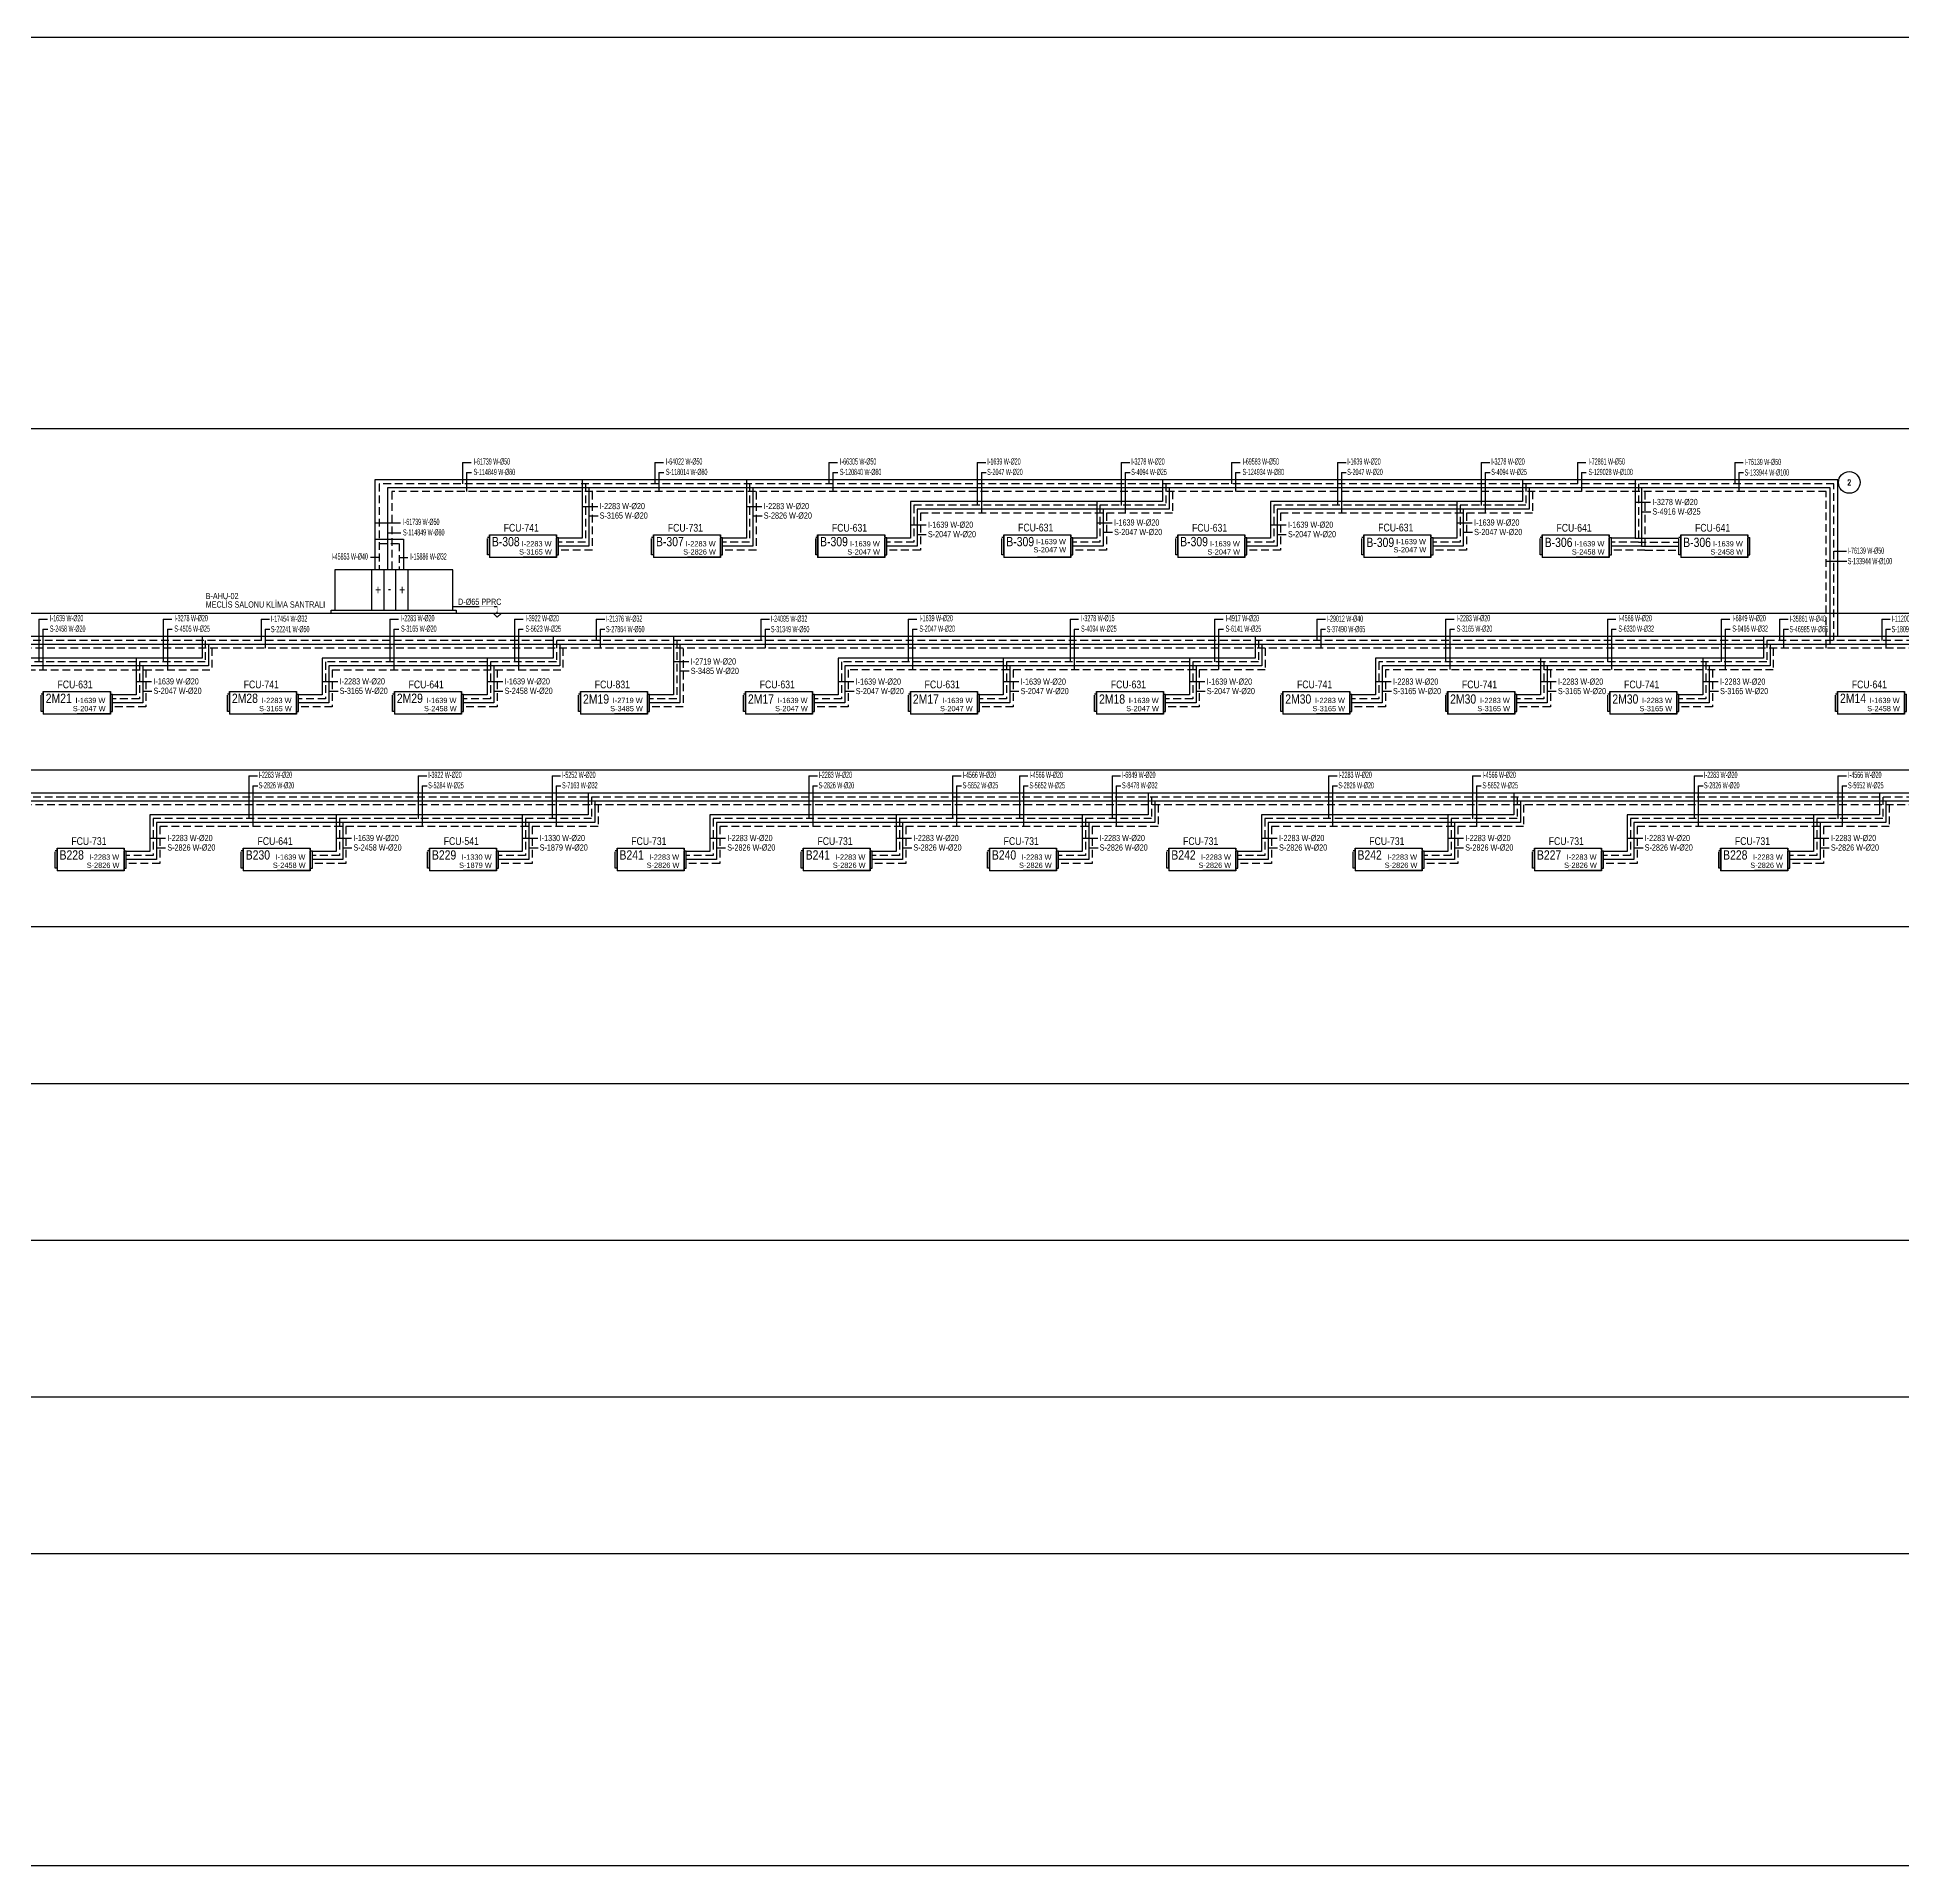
# Model space of a CAD drawing. Header units: centimetres. Extents: x -8730 to 48594, y -13 to 19987.
# Drawn here: x 5875 to 11886, y 10112 to 16006 of the extents above; entities that cross this region are included whole.
import ezdxf
from ezdxf.enums import TextEntityAlignment as Align

# ---------------------------------------------------------------- set-up
doc = ezdxf.new("R2010")
doc.units = ezdxf.units.CM
doc.header["$MEASUREMENT"] = 0
doc.linetypes.add('DASHED', pattern=[75, 50, -25])
doc.linetypes.add('Hidden', pattern=[0.714375, 0.47625, -0.238125])
for name, color, linetype, lineweight in [('1-BASLIK', 53, 'Continuous', 25), ('T-CIHAZ', 101, 'Continuous', 30), ('T-DRENAJ', 40, 'Hidden', 30), ('T-ISITMA', 1, 'Continuous', 30), ('T-MAHAL', 120, 'Continuous', 15), ('T-SOGUTMA', 4, 'Continuous', 30), ('T-STEXT', 181, 'Continuous', 15), ('T-SUZGEC', 23, 'Continuous', 15)]:
    doc.layers.add(name, color=color, linetype=linetype, lineweight=lineweight)
for name, color, linetype in [('T-CIHAZ-NO', 62, 'Continuous'), ('T-DTEXT', 9, 'Continuous'), ('T-FC', 150, 'Continuous'), ('T-FC-NUMARA', 62, 'Continuous'), ('T-ISITMA-TOPLAMA', 61, 'Continuous'), ('T-ITEXT', 32, 'Continuous'), ('T-SOGUTMA-TOPLAMA', 120, 'Continuous'), ('T-TEXT', 85, 'Continuous')]:
    doc.layers.add(name, color=color, linetype=linetype)
doc.styles.add('ARIAL', font='arial.ttf')
doc.styles.add('ARIAL1', font='romans.shx', dxfattribs={"width": 0.7})
doc.styles.add('GKM', font='ARIALN.TTF', dxfattribs={"width": 0.6, "height": 20})
doc.styles.add('LUCIDASANS', font='arial.ttf', dxfattribs={"width": 0.8})

# ---------------------------------------------------------------- blocks, each defined once
blk = doc.blocks.new('KN')
blk.add_circle((0, 0), 30)
at = {"ltscale": 50, "style": 'ARIAL1', "width": 0.7}
blk.add_attdef('NO', text='', height=30, dxfattribs=at).set_placement((0, 0), align=Align.MIDDLE_CENTER)
blk = doc.blocks.new('FANCOIL-DWD')
at = {"linetype": 'DASHED'}
blk.add_line((-114.3, -71.5), (-114.3, -16.4), dxfattribs=at)
for p, q in [((-108.1, -16.4), (-114.3, -16.4)), ((-114.3, -69.1), (-114.3, -18.8)), ((-108.1, -71.5), (-108.1, -7)), ((-108.1, -7), (108.1, -7)), ((-106.8, -80.9), (-106.8, -7)), ((108.1, -7), (108.1, -80.9)), ((108.1, -14.1), (108.1, -7.7)), ((108.1, -16.4), (114.6, -16.4)), ((108.1, -71), (108.1, -16.9)), ((114.6, -71.5), (114.6, -16.4)), ((-108.1, -71.5), (-114.3, -71.5)), ((-108.1, -71.5), (-108.1, -80.9)), ((108.1, -80.9), (-108.1, -80.9)), ((0.9, -80.9), (0.9, -78.2)), ((0.9, -78.2), (108.1, -78.2)), ((108.1, -78), (108.1, -71.5)), ((108.1, -71.5), (114.6, -71.5))]:
    blk.add_line(p, q)
blk = doc.blocks.new('SUZ')
for p, q in [((-25, 0), (0, -25)), ((25, 0), (-25, 0)), ((0, -25), (25, 0))]:
    blk.add_line(p, q)

msp = doc.modelspace()

# ---------------------------------------------------------------- linework, layer by layer
at = {"layer": '1-BASLIK'}
msp.add_lwpolyline([(-6103.8, 16005.7), (37956, 16005.7), (37956, 10112), (-6103.8, 10112)], close=True, dxfattribs=at)
at = {"layer": 'T-CIHAZ'}
for p, q in [((6952.2, 14289.4), (6952.2, 14159.4)), ((6991.5, 14289.4), (6991.5, 14159.4)), ((7029.5, 14289.4), (7029.5, 14159.4)), ((7068.9, 14289.4), (7068.9, 14159.4))]:
    msp.add_line(p, q, dxfattribs=at)
msp.add_lwpolyline([(7213.4, 14159.4), (7213.4, 14289.4), (6833.4, 14289.4), (6833.4, 14159.4)], close=True, dxfattribs=at)
for points in [[(6822, 14148.7), (6822, 14159.4), (6833.4, 14159.4)], [(7213.4, 14159.4), (7224.8, 14159.4), (7224.8, 14148.7)]]:
    msp.add_lwpolyline(points, dxfattribs=at)
at = {"layer": 'T-DRENAJ', "lineweight": -3, "ltscale": 0.5}
for p, q in [((7357.2, 14170), (7213.4, 14170)), ((7357.2, 14148.7), (7357.2, 14170))]:
    msp.add_line(p, q, dxfattribs=at)
at = {"layer": 'T-ISITMA', "lineweight": -3, "ltscale": 0.5}
for p, q in [((11677.2, 14578.8), (6962.4, 14578.8)), ((6962.4, 14578.8), (6962.4, 14289.4)), ((7631, 14578.8), (7631, 14390.9)), ((8159.9, 14578.8), (8159.9, 14390.9)), ((9501.2, 14578.8), (9501.2, 14509.9)), ((10661.6, 14578.8), (10661.6, 14509.9)), ((11023.8, 14578.8), (11023.8, 14390.9)), ((11677.2, 14073.8), (11677.2, 14578.8)), ((9501.2, 14509.9), (8688.8, 14509.9)), ((8688.8, 14509.9), (8688.8, 14390.9)), ((9288.8, 14509.9), (9288.8, 14390.9)), ((10661.6, 14509.9), (9849.2, 14509.9)), ((9849.2, 14509.9), (9849.2, 14390.9)), ((10449.2, 14509.9), (10449.2, 14390.9)), ((6962.4, 14388.4), (7055.1, 14388.4)), ((7055.1, 14388.4), (7055.1, 14289.4)), ((7631, 14390.9), (7554.5, 14390.9)), ((8159.9, 14390.9), (8083.4, 14390.9)), ((8688.8, 14390.9), (8612.3, 14390.9)), ((9288.8, 14390.9), (9212.3, 14390.9)), ((9849.2, 14390.9), (9772.7, 14390.9)), ((10449.2, 14390.9), (10372.7, 14390.9)), ((11023.8, 14390.9), (10947.4, 14390.9)), ((11023.8, 14390.9), (11164, 14390.9)), ((26547.1, 14073.8), (1735.7, 14073.8)), ((6405.6, 14073.8), (6405.6, 14004.9)), ((7537, 14073.8), (7537, 14004.9)), ((7924.6, 14073.8), (7924.6, 13885.9)), ((9800, 14073.8), (9800, 14004.9)), ((11437.5, 14073.8), (11437.5, 14004.9)), ((6405.6, 14004.9), (5661.6, 14004.9)), ((6193.1, 14004.9), (6193.1, 13885.9)), ((6793.1, 14004.9), (6793.1, 13885.9)), ((7537, 14004.9), (6793.1, 14004.9)), ((7324.6, 14004.9), (7324.6, 13885.9)), ((9800, 14004.9), (8456.1, 14004.9)), ((8456.1, 14004.9), (8456.1, 13885.9)), ((8987.6, 14004.9), (8987.6, 13885.9)), ((9587.6, 14004.9), (9587.6, 13885.9)), ((11437.5, 14004.9), (10187.6, 14004.9)), ((10187.6, 14004.9), (10187.6, 13885.9)), ((10719.1, 14004.9), (10719.1, 13885.9)), ((11241.7, 14004.9), (11241.7, 13885.9)), ((6193.1, 13885.9), (6116.7, 13885.9)), ((6793.1, 13885.9), (6716.7, 13885.9)), ((7324.6, 13885.9), (7248.2, 13885.9)), ((7924.6, 13885.9), (7848.2, 13885.9)), ((8456.1, 13885.9), (8379.7, 13885.9)), ((8987.6, 13885.9), (8911.2, 13885.9)), ((9587.6, 13885.9), (9511.2, 13885.9)), ((10187.6, 13885.9), (10111.2, 13885.9)), ((10719.1, 13885.9), (10642.7, 13885.9)), ((11241.7, 13885.9), (11165.3, 13885.9)), ((26547.1, 13568.8), (-4435.9, 13568.8)), ((7650.1, 13568.8), (7650.1, 13499.9)), ((9454.6, 13568.8), (9454.6, 13499.9)), ((10632.9, 13568.8), (10632.9, 13499.9)), ((11811.2, 13568.8), (11811.2, 13499.9)), ((7650.1, 13499.9), (6237.7, 13499.9)), ((6237.7, 13499.9), (6237.7, 13380.9)), ((6837.7, 13499.9), (6837.7, 13380.9)), ((7437.7, 13499.9), (7437.7, 13380.9)), ((9454.6, 13499.9), (8042.2, 13499.9)), ((8042.2, 13499.9), (8042.2, 13380.9)), ((8642.2, 13499.9), (8642.2, 13380.9)), ((9242.2, 13499.9), (9242.2, 13380.9)), ((10632.9, 13499.9), (9820.5, 13499.9)), ((9820.5, 13499.9), (9820.5, 13380.9)), ((10420.5, 13499.9), (10420.5, 13380.9)), ((11811.2, 13499.9), (10998.8, 13499.9)), ((10998.8, 13499.9), (10998.8, 13380.9)), ((11598.8, 13499.9), (11598.8, 13380.9)), ((6237.7, 13380.9), (6161.3, 13380.9)), ((6837.7, 13380.9), (6761.3, 13380.9)), ((7437.7, 13380.9), (7361.3, 13380.9)), ((8042.2, 13380.9), (7965.8, 13380.9)), ((8642.2, 13380.9), (8565.8, 13380.9)), ((9242.2, 13380.9), (9165.8, 13380.9)), ((9820.5, 13380.9), (9744.1, 13380.9)), ((10420.5, 13380.9), (10344.1, 13380.9)), ((10998.8, 13380.9), (10922.4, 13380.9)), ((11598.8, 13380.9), (11522.4, 13380.9))]:
    msp.add_line(p, q, dxfattribs=at)
at = {"layer": 'T-ISITMA', "linetype": 'DASHED', "lineweight": -3, "ltscale": 0.5}
for p, q in [((11664.7, 14566.3), (6976.4, 14566.3)), ((6976.4, 14566.3), (6976.4, 14289.4)), ((7641.6, 14566.3), (7641.6, 14378.1)), ((8170.5, 14566.3), (8170.5, 14378.1)), ((9511.8, 14566.3), (9511.8, 14497.2)), ((10672.2, 14566.3), (10672.2, 14497.2)), ((11034.4, 14566.3), (11034.4, 14378.1)), ((11664.7, 14061.3), (11664.7, 14566.3)), ((9511.8, 14497.2), (8699.4, 14497.2)), ((8699.4, 14497.2), (8699.4, 14378.1)), ((9299.4, 14497.2), (9299.4, 14378.1)), ((10672.2, 14497.2), (9859.8, 14497.2)), ((9859.8, 14497.2), (9859.8, 14378.1)), ((10459.8, 14497.2), (10459.8, 14378.1)), ((6976.4, 14374.4), (7041.1, 14374.4)), ((7041.1, 14374.4), (7041.1, 14289.4)), ((7641.6, 14378.1), (7554.5, 14378.1)), ((8170.5, 14378.1), (8083.4, 14378.1)), ((8699.4, 14378.1), (8612.3, 14378.1)), ((9299.4, 14378.1), (9212.3, 14378.1)), ((9859.8, 14378.1), (9772.7, 14378.1)), ((10459.8, 14378.1), (10372.7, 14378.1)), ((11034.4, 14378.1), (10947.4, 14378.1)), ((11034.4, 14378.1), (11164, 14378.1)), ((26548.6, 14061.3), (1746.3, 14061.3)), ((6416.2, 14061.3), (6416.2, 13992.2)), ((7547.7, 14061.3), (7547.7, 13992.2)), ((7935.3, 14061), (7935.3, 13873.1)), ((9810.7, 14061.3), (9810.7, 13992.2)), ((11448.1, 14061.3), (11448.1, 13992.2)), ((6416.2, 13992.2), (5672.3, 13992.2)), ((6203.8, 13992.2), (6203.8, 13873.1)), ((6803.8, 13992.2), (6803.8, 13873.1)), ((7547.7, 13992.2), (6803.8, 13992.2)), ((7335.3, 13992.2), (7335.3, 13873.1)), ((9810.7, 13992.2), (8466.7, 13992.2)), ((8466.7, 13992.2), (8466.7, 13873.1)), ((8998.2, 13992.2), (8998.2, 13873.1)), ((9598.2, 13992.2), (9598.2, 13873.1)), ((11448.1, 13992.2), (10198.2, 13992.2)), ((10198.2, 13992.2), (10198.2, 13873.1)), ((10729.7, 13992.2), (10729.7, 13873.1)), ((11252.4, 13992.2), (11252.4, 13873.1)), ((6203.8, 13873.1), (6116.7, 13873.1)), ((6803.8, 13873.1), (6716.7, 13873.1)), ((7335.3, 13873.1), (7248.2, 13873.1)), ((7935.3, 13873.1), (7848.2, 13873.1)), ((8466.7, 13873.1), (8379.7, 13873.1)), ((8998.2, 13873.1), (8911.2, 13873.1)), ((9598.2, 13873.1), (9511.2, 13873.1)), ((10198.2, 13873.1), (10111.2, 13873.1)), ((10729.7, 13873.1), (10642.7, 13873.1)), ((11252.4, 13873.1), (11165.3, 13873.1)), ((26548.6, 13556.3), (-4425.3, 13556.3)), ((7660.8, 13556.3), (7660.8, 13487.2)), ((9465.3, 13556.3), (9465.3, 13487.2)), ((10643.6, 13556.3), (10643.6, 13487.2)), ((11821.9, 13556.3), (11821.9, 13487.2)), ((7660.8, 13487.2), (6248.3, 13487.2)), ((6248.3, 13487.2), (6248.3, 13368.1)), ((6848.3, 13487.2), (6848.3, 13368.1)), ((7448.3, 13487.2), (7448.3, 13368.1)), ((9465.3, 13487.2), (8052.9, 13487.2)), ((8052.9, 13487.2), (8052.9, 13368.1)), ((8652.9, 13487.2), (8652.9, 13368.1)), ((9252.9, 13487.2), (9252.9, 13368.1)), ((10643.6, 13487.2), (9831.2, 13487.2)), ((9831.2, 13487.2), (9831.2, 13368.1)), ((10431.2, 13487.2), (10431.2, 13368.1)), ((11821.9, 13487.2), (11009.5, 13487.2)), ((11009.5, 13487.2), (11009.5, 13368.1)), ((11609.5, 13487.2), (11609.5, 13368.1)), ((6248.3, 13368.1), (6161.3, 13368.1)), ((6848.3, 13368.1), (6761.3, 13368.1)), ((7448.3, 13368.1), (7361.3, 13368.1)), ((8052.9, 13368.1), (7965.8, 13368.1)), ((8652.9, 13368.1), (8565.8, 13368.1)), ((9252.9, 13368.1), (9165.8, 13368.1)), ((9831.2, 13368.1), (9744.1, 13368.1)), ((10431.2, 13368.1), (10344.1, 13368.1)), ((11009.5, 13368.1), (10922.4, 13368.1)), ((11609.5, 13368.1), (11522.4, 13368.1))]:
    msp.add_line(p, q, dxfattribs=at)
at = {"layer": 'T-ISITMA-TOPLAMA'}
for p, q in [((7245.3, 14635), (7245.3, 14566.3)), ((7245.3, 14635), (7273.1, 14635)), ((7865, 14635), (7865, 14566.3)), ((7865, 14635), (7892.8, 14635)), ((8425.7, 14635), (8425.7, 14566.3)), ((8425.7, 14635), (8453.4, 14635)), ((8904.1, 14635), (8904.1, 14496.6)), ((8904.1, 14635), (8931.9, 14635)), ((9367.8, 14635), (9367.8, 14496.6)), ((9367.8, 14635), (9395.5, 14635)), ((9723.1, 14635), (9723.1, 14566.3)), ((9723.1, 14635), (9750.9, 14635)), ((10064.5, 14635), (10064.5, 14496.6)), ((10064.5, 14635), (10092.3, 14635)), ((10528.1, 14635), (10528.1, 14496.6)), ((10528.1, 14635), (10555.9, 14635)), ((10838, 14635), (10838, 14566.3)), ((10838, 14635), (10865.7, 14635)), ((11344.9, 14635), (11344.9, 14566.3)), ((11344.9, 14635), (11372.7, 14635)), ((6962.4, 14440.4), (7045.5, 14440.4)), ((6976.4, 14328.7), (6948.6, 14328.7)), ((7041.1, 14328.7), (7068.9, 14328.7)), ((11664.7, 14349.2), (11705, 14349.2)), ((5879.8, 14130), (5879.8, 13992.4)), ((5879.8, 14130), (5907.5, 14130)), ((6280.8, 14130), (6280.8, 13992.4)), ((6280.8, 14130), (6308.6, 14130)), ((6595.8, 14130), (6595.8, 14061.3)), ((6595.8, 14130), (6623.6, 14130)), ((7011.3, 14130), (7011.3, 13992.4)), ((7011.3, 14130), (7039, 14130)), ((7412.3, 14130), (7412.3, 13992.4)), ((7412.3, 14130), (7440.1, 14130)), ((7675.5, 14130), (7675.5, 14061.3)), ((7675.5, 14130), (7703.3, 14130)), ((8206.9, 14130), (8206.9, 14061.3)), ((8206.9, 14130), (8234.7, 14130)), ((8681.8, 14130), (8681.8, 13992.4)), ((8681.8, 14130), (8709.6, 14130)), ((9203, 14130), (9203, 13992.4)), ((9203, 14130), (9230.7, 14130)), ((9668.6, 14130), (9668.6, 13992.4)), ((9668.6, 14130), (9696.4, 14130)), ((9998.1, 14130), (9998.1, 14061.3)), ((9998.1, 14130), (10025.9, 14130)), ((10413.3, 14130), (10413.3, 13992.4)), ((10413.3, 14130), (10441.1, 14130)), ((10934.5, 14130), (10934.5, 13992.4)), ((10934.5, 14130), (10962.2, 14130)), ((11301.7, 14130), (11301.7, 13992.4)), ((11301.7, 14130), (11329.4, 14130)), ((11489.5, 14130), (11489.5, 14061.3)), ((11489.5, 14130), (11517.3, 14130)), ((11818.6, 14130), (11818.6, 14061.3)), ((11818.6, 14130), (11846.4, 14130)), ((6556.4, 13625), (6556.4, 13486.6)), ((6556.4, 13625), (6584.2, 13625)), ((7102.2, 13625), (7102.2, 13486.6)), ((7102.2, 13625), (7129.9, 13625)), ((7533.7, 13625), (7533.7, 13486.6)), ((7533.7, 13625), (7561.4, 13625)), ((8360.9, 13625), (8360.9, 13486.6)), ((8360.9, 13625), (8388.7, 13625)), ((8824.5, 13625), (8824.5, 13486.6)), ((8824.5, 13625), (8852.3, 13625)), ((9039.7, 13625), (9039.7, 13486.6)), ((9039.7, 13625), (9067.4, 13625)), ((9338.2, 13625), (9338.2, 13486.6)), ((9338.2, 13625), (9365.9, 13625)), ((10035.9, 13625), (10035.9, 13486.6)), ((10035.9, 13625), (10063.6, 13625)), ((10499.5, 13625), (10499.5, 13486.6)), ((10499.5, 13625), (10527.3, 13625)), ((11214.2, 13625), (11214.2, 13486.6)), ((11214.2, 13625), (11241.9, 13625)), ((11677.8, 13625), (11677.8, 13486.6)), ((11677.8, 13625), (11705.6, 13625))]:
    msp.add_line(p, q, dxfattribs=at)
at = {"layer": 'T-ISITMA-TOPLAMA', "color": 163}
for p, q in [((7631, 14493.8), (7681, 14493.8)), ((6793.1, 13928.8), (6843.1, 13928.8)), ((11241.7, 13928.8), (11291.7, 13928.8)), ((11263, 13898.3), (11292.6, 13898.3))]:
    msp.add_line(p, q, dxfattribs=at)
at = {"layer": 'T-ISITMA-TOPLAMA', "color": 30}
for p, q in [((8159.9, 14493.8), (8209.9, 14493.8)), ((6237.7, 13423.8), (6287.7, 13423.8)), ((8042.2, 13423.8), (8092.2, 13423.8)), ((8642.2, 13423.8), (8692.2, 13423.8)), ((9242.2, 13423.8), (9292.2, 13423.8)), ((9820.5, 13423.8), (9870.5, 13423.8)), ((10420.5, 13423.8), (10470.5, 13423.8)), ((10998.8, 13423.8), (11048.8, 13423.8)), ((11598.8, 13423.8), (11648.8, 13423.8))]:
    msp.add_line(p, q, dxfattribs=at)
at = {"layer": 'T-ISITMA-TOPLAMA', "color": 1}
for p, q in [((11023.8, 14506.9), (11073.8, 14506.9)), ((7324.6, 13928.8), (7374.6, 13928.8)), ((6837.7, 13423.8), (6887.7, 13423.8))]:
    msp.add_line(p, q, dxfattribs=at)
at = {"layer": 'T-ISITMA-TOPLAMA', "color": 2}
for p, q in [((8688.8, 14433.8), (8738.8, 14433.8)), ((9288.8, 14440.8), (9338.8, 14440.8)), ((9849.2, 14433.8), (9899.2, 14433.8)), ((10449.2, 14440.8), (10499.2, 14440.8)), ((6193.1, 13928.8), (6243.1, 13928.8)), ((8456.1, 13928.8), (8506.1, 13928.8)), ((8477.4, 13898.3), (8507, 13898.3)), ((8987.6, 13928.8), (9037.6, 13928.8)), ((9008.9, 13898.3), (9038.4, 13898.3)), ((9587.6, 13928.8), (9637.6, 13928.8)), ((9608.9, 13898.3), (9638.4, 13898.3))]:
    msp.add_line(p, q, dxfattribs=at)
at = {"layer": 'T-ISITMA-TOPLAMA', "color": 62}
for p, q in [((7924.6, 13993.8), (7974.6, 13993.8)), ((7945.9, 13963.3), (7975.5, 13963.3))]:
    msp.add_line(p, q, dxfattribs=at)
at = {"layer": 'T-ISITMA-TOPLAMA', "color": 210}
msp.add_line((7437.7, 13423.8), (7487.7, 13423.8), dxfattribs=at)
at = {"layer": 'T-SOGUTMA', "lineweight": -3, "ltscale": 0.5}
for p, q in [((11652.2, 14553.8), (7003.7, 14553.8)), ((7003.7, 14553.8), (7003.7, 14289.4)), ((7652.2, 14553.8), (7652.2, 14365.4)), ((8181.1, 14553.8), (8181.1, 14365.4)), ((9522.5, 14553.8), (9522.5, 14484.4)), ((10682.8, 14553.8), (10682.8, 14484.4)), ((11045.1, 14553.8), (11045.1, 14365.4)), ((11652.2, 14048.8), (11652.2, 14553.8)), ((9522.5, 14484.4), (8710, 14484.4)), ((8710, 14484.4), (8710, 14365.4)), ((9310, 14484.4), (9310, 14365.4)), ((10682.8, 14484.4), (9870.4, 14484.4)), ((9870.4, 14484.4), (9870.4, 14365.4)), ((10470.4, 14484.4), (10470.4, 14365.4)), ((7652.2, 14365.4), (7554.5, 14365.4)), ((8181.1, 14365.4), (8083.4, 14365.4)), ((8710, 14365.4), (8612.3, 14365.4)), ((9310, 14365.4), (9212.3, 14365.4)), ((9870.4, 14365.4), (9772.7, 14365.4)), ((10470.4, 14365.4), (10372.7, 14365.4)), ((11045.1, 14365.4), (10947.4, 14365.4)), ((11045.1, 14365.4), (11164, 14365.4)), ((26557.4, 14048.8), (1756.9, 14048.8)), ((6426.8, 14048.8), (6426.8, 13979.4)), ((7558.3, 14048.8), (7558.3, 13979.4)), ((7945.9, 14048.3), (7945.9, 13860.4)), ((9821.3, 14048.8), (9821.3, 13979.4)), ((11458.8, 14048.8), (11458.8, 13979.4)), ((6426.8, 13979.4), (5682.9, 13979.4)), ((6214.4, 13979.4), (6214.4, 13860.4)), ((6814.4, 13979.4), (6814.4, 13860.4)), ((7558.3, 13979.4), (6814.4, 13979.4)), ((7345.9, 13979.4), (7345.9, 13860.4)), ((9821.3, 13979.4), (8477.4, 13979.4)), ((8477.4, 13979.4), (8477.4, 13860.4)), ((9008.9, 13979.4), (9008.9, 13860.4)), ((9608.9, 13979.4), (9608.9, 13860.4)), ((11458.8, 13979.4), (10208.9, 13979.4)), ((10208.9, 13979.4), (10208.9, 13860.4)), ((10740.4, 13979.4), (10740.4, 13860.4)), ((11263, 13979.4), (11263, 13860.4)), ((6214.4, 13860.4), (6116.7, 13860.4)), ((6814.4, 13860.4), (6716.7, 13860.4)), ((7345.9, 13860.4), (7248.2, 13860.4)), ((7945.9, 13860.4), (7848.2, 13860.4)), ((8477.4, 13860.4), (8379.7, 13860.4)), ((9008.9, 13860.4), (8911.2, 13860.4)), ((9608.9, 13860.4), (9511.2, 13860.4)), ((10208.9, 13860.4), (10111.2, 13860.4)), ((10740.4, 13860.4), (10642.7, 13860.4)), ((11263, 13860.4), (11165.3, 13860.4)), ((26557.4, 13543.8), (-4414.6, 13543.8)), ((7671.4, 13543.8), (7671.4, 13474.4)), ((9475.9, 13543.8), (9475.9, 13474.4)), ((10654.2, 13543.8), (10654.2, 13474.4)), ((11832.5, 13543.8), (11832.5, 13474.4)), ((7671.4, 13474.4), (6259, 13474.4)), ((6259, 13474.4), (6259, 13355.4)), ((6859, 13474.4), (6859, 13355.4)), ((7459, 13474.4), (7459, 13355.4)), ((9475.9, 13474.4), (8063.5, 13474.4)), ((8063.5, 13474.4), (8063.5, 13355.4)), ((8663.5, 13474.4), (8663.5, 13355.4)), ((9263.5, 13474.4), (9263.5, 13355.4)), ((10654.2, 13474.4), (9841.8, 13474.4)), ((9841.8, 13474.4), (9841.8, 13355.4)), ((10441.8, 13474.4), (10441.8, 13355.4)), ((11832.5, 13474.4), (11020.1, 13474.4)), ((11020.1, 13474.4), (11020.1, 13355.4)), ((11620.1, 13474.4), (11620.1, 13355.4)), ((6259, 13355.4), (6161.3, 13355.4)), ((6859, 13355.4), (6761.3, 13355.4)), ((7459, 13355.4), (7361.3, 13355.4)), ((8063.5, 13355.4), (7965.8, 13355.4)), ((8663.5, 13355.4), (8565.8, 13355.4)), ((9263.5, 13355.4), (9165.8, 13355.4)), ((9841.8, 13355.4), (9744.1, 13355.4)), ((10441.8, 13355.4), (10344.1, 13355.4)), ((11020.1, 13355.4), (10922.4, 13355.4)), ((11620.1, 13355.4), (11522.4, 13355.4))]:
    msp.add_line(p, q, dxfattribs=at)
at = {"layer": 'T-SOGUTMA', "linetype": 'DASHED', "lineweight": -3, "ltscale": 0.5}
for p, q in [((11639.7, 14541.3), (7017.7, 14541.3)), ((7017.7, 14541.3), (7017.7, 14289.4)), ((7662.9, 14541.3), (7662.9, 14352.6)), ((8191.8, 14541.3), (8191.8, 14352.6)), ((9533.1, 14541.4), (9533.1, 14471.6)), ((10693.5, 14541.4), (10693.5, 14471.6)), ((11055.7, 14541.3), (11055.7, 14352.6)), ((11639.7, 14036.3), (11639.7, 14541.3)), ((9533.1, 14471.6), (8720.7, 14471.6)), ((8720.7, 14471.6), (8720.7, 14352.6)), ((9320.7, 14471.6), (9320.7, 14352.6)), ((10693.5, 14471.6), (9881, 14471.6)), ((9881, 14471.6), (9881, 14352.6)), ((10481, 14471.6), (10481, 14352.6)), ((7662.9, 14352.6), (7554.5, 14352.6)), ((8191.8, 14352.6), (8083.4, 14352.6)), ((8720.7, 14352.6), (8612.3, 14352.6)), ((9320.7, 14352.6), (9212.3, 14352.6)), ((9881, 14352.6), (9772.7, 14352.6)), ((10481, 14352.6), (10372.7, 14352.6)), ((11055.7, 14352.6), (10947.4, 14352.6)), ((11055.7, 14352.6), (11164, 14352.6)), ((26556.4, 14036.3), (1767.5, 14036.3)), ((6437.4, 14036.4), (6437.4, 13966.7)), ((7568.9, 14036.4), (7568.9, 13966.7)), ((7956.5, 14035.5), (7956.5, 13847.6)), ((9831.9, 14036.4), (9831.9, 13966.7)), ((11469.4, 14036.4), (11469.4, 13966.7)), ((5693.5, 13966.7), (6437.4, 13966.7)), ((6225, 13966.7), (6225, 13847.6)), ((6825, 13966.7), (6825, 13847.6)), ((6825, 13966.7), (7568.9, 13966.7)), ((7356.5, 13966.7), (7356.5, 13847.6)), ((9831.9, 13966.7), (8488, 13966.7)), ((8488, 13966.7), (8488, 13847.6)), ((9019.5, 13966.7), (9019.5, 13847.6)), ((9619.5, 13966.7), (9619.5, 13847.6)), ((11469.4, 13966.7), (10219.5, 13966.7)), ((10219.5, 13966.7), (10219.5, 13847.6)), ((10751, 13966.7), (10751, 13847.6)), ((11273.6, 13966.7), (11273.6, 13847.6)), ((6225, 13847.6), (6116.7, 13847.6)), ((6825, 13847.6), (6716.7, 13847.6)), ((7356.5, 13847.6), (7248.2, 13847.6)), ((7956.5, 13847.6), (7848.2, 13847.6)), ((8488, 13847.6), (8379.7, 13847.6)), ((9019.5, 13847.6), (8911.2, 13847.6)), ((9619.5, 13847.6), (9511.2, 13847.6)), ((10219.5, 13847.6), (10111.2, 13847.6)), ((10751, 13847.6), (10642.7, 13847.6)), ((11273.6, 13847.6), (11165.3, 13847.6)), ((25356.4, 13531.3), (-4404, 13531.3)), ((25956.4, 13531.3), (-3179.7, 13531.3)), ((26556.4, 13531.3), (-2579.7, 13531.3)), ((7682, 13531.4), (7682, 13461.6)), ((9486.5, 13531.4), (9486.5, 13461.6)), ((10664.8, 13531.4), (10664.8, 13461.6)), ((11843.1, 13531.4), (11843.1, 13461.6)), ((7682, 13461.6), (6269.6, 13461.6)), ((6269.6, 13461.6), (6269.6, 13342.6)), ((6869.6, 13461.6), (6869.6, 13342.6)), ((7469.6, 13461.6), (7469.6, 13342.6)), ((9486.5, 13461.6), (8074.1, 13461.6)), ((8074.1, 13461.6), (8074.1, 13342.6)), ((8674.1, 13461.6), (8674.1, 13342.6)), ((9274.1, 13461.6), (9274.1, 13342.6)), ((10664.8, 13461.6), (9852.4, 13461.6)), ((9852.4, 13461.6), (9852.4, 13342.6)), ((10452.4, 13461.6), (10452.4, 13342.6)), ((11843.1, 13461.6), (11030.7, 13461.6)), ((11030.7, 13461.6), (11030.7, 13342.6)), ((11630.7, 13461.6), (11630.7, 13342.6)), ((6269.6, 13342.6), (6161.3, 13342.6)), ((6869.6, 13342.6), (6761.3, 13342.6)), ((7469.6, 13342.6), (7361.3, 13342.6)), ((8074.1, 13342.6), (7965.8, 13342.6)), ((8674.1, 13342.6), (8565.8, 13342.6)), ((9274.1, 13342.6), (9165.8, 13342.6)), ((9852.4, 13342.6), (9744.1, 13342.6)), ((10452.4, 13342.6), (10344.1, 13342.6)), ((11030.7, 13342.6), (10922.4, 13342.6)), ((11630.7, 13342.6), (11522.4, 13342.6))]:
    msp.add_line(p, q, dxfattribs=at)
at = {"layer": 'T-SOGUTMA-TOPLAMA'}
for p, q in [((7258.4, 14603.2), (7273.9, 14603.2)), ((7258.4, 14603.2), (7258.4, 14541.3)), ((7878.1, 14603.2), (7893.6, 14603.2)), ((7878.1, 14603.2), (7878.1, 14541.3)), ((8438.7, 14603.2), (8454.3, 14603.2)), ((8438.7, 14603.2), (8438.7, 14541.3)), ((8917.2, 14603.2), (8932.7, 14603.2)), ((8917.2, 14603.2), (8917.2, 14471.6)), ((9380.8, 14603.2), (9396.3, 14603.2)), ((9380.8, 14603.2), (9380.8, 14471.6)), ((9736.2, 14603.2), (9751.7, 14603.2)), ((9736.2, 14603.2), (9736.2, 14541.3)), ((10077.6, 14603.2), (10093.1, 14603.2)), ((10077.6, 14603.2), (10077.6, 14471.6)), ((10541.2, 14603.2), (10556.7, 14603.2)), ((10541.2, 14603.2), (10541.2, 14471.6)), ((10851.1, 14603.2), (10866.6, 14603.2)), ((10851.1, 14603.2), (10851.1, 14541.3)), ((11358, 14603.2), (11373.5, 14603.2)), ((11358, 14603.2), (11358, 14541.3)), ((7003.7, 14408.5), (7046.3, 14408.5)), ((11639.7, 14317.4), (11705.8, 14317.4)), ((5892.8, 14098.2), (5908.4, 14098.2)), ((5892.8, 14098.2), (5892.8, 13967.4)), ((6293.9, 14098.2), (6309.4, 14098.2)), ((6293.9, 14098.2), (6293.9, 13967.4)), ((6608.9, 14098.2), (6624.4, 14098.2)), ((6608.9, 14098.2), (6608.9, 14036.3)), ((7024.3, 14098.2), (7039.8, 14098.2)), ((7024.3, 14098.2), (7024.3, 13967.4)), ((7425.4, 14098.2), (7440.9, 14098.2)), ((7425.4, 14098.2), (7425.4, 13967.4)), ((7688.6, 14098.2), (7704.1, 14098.2)), ((7688.6, 14098.2), (7688.6, 14036.3)), ((8220, 14098.2), (8235.5, 14098.2)), ((8220, 14098.2), (8220, 14036.3)), ((8694.9, 14098.2), (8710.4, 14098.2)), ((8694.9, 14098.2), (8694.9, 13967.4)), ((9216, 14098.2), (9231.6, 14098.2)), ((9216, 14098.2), (9216, 13967.4)), ((9681.7, 14098.2), (9697.2, 14098.2)), ((9681.7, 14098.2), (9681.7, 13967.4)), ((10011.2, 14098.2), (10026.7, 14098.2)), ((10011.2, 14098.2), (10011.2, 14036.3)), ((10426.4, 14098.2), (10441.9, 14098.2)), ((10426.4, 14098.2), (10426.4, 13967.4)), ((10947.5, 14098.2), (10963, 14098.2)), ((10947.5, 14098.2), (10947.5, 13967.4)), ((11314.7, 14098.2), (11330.2, 14098.2)), ((11314.7, 14098.2), (11314.7, 13967.4)), ((11502.6, 14098.2), (11518.1, 14098.2)), ((11502.6, 14098.2), (11502.6, 14036.3)), ((11831.7, 14098.2), (11847.2, 14098.2)), ((11831.7, 14098.2), (11831.7, 14036.3)), ((6569.5, 13593.2), (6585, 13593.2)), ((6569.5, 13593.2), (6569.5, 13461.6)), ((7115.2, 13593.2), (7130.8, 13593.2)), ((7115.2, 13593.2), (7115.2, 13461.6)), ((7546.7, 13593.2), (7562.2, 13593.2)), ((7546.7, 13593.2), (7546.7, 13461.6)), ((8374, 13593.2), (8389.5, 13593.2)), ((8374, 13593.2), (8374, 13461.6)), ((8837.6, 13593.2), (8853.1, 13593.2)), ((8837.6, 13593.2), (8837.6, 13461.6)), ((9052.8, 13593.2), (9068.3, 13593.2)), ((9052.8, 13593.2), (9052.8, 13461.6)), ((9351.3, 13593.2), (9366.8, 13593.2)), ((9351.3, 13593.2), (9351.3, 13461.6)), ((10049, 13593.2), (10064.5, 13593.2)), ((10049, 13593.2), (10049, 13461.6)), ((10512.6, 13593.2), (10528.1, 13593.2)), ((10512.6, 13593.2), (10512.6, 13461.6)), ((11227.3, 13593.2), (11242.8, 13593.2)), ((11227.3, 13593.2), (11227.3, 13461.6)), ((11690.9, 13593.2), (11706.4, 13593.2)), ((11690.9, 13593.2), (11690.9, 13461.6))]:
    msp.add_line(p, q, dxfattribs=at)
at = {"layer": 'T-SOGUTMA-TOPLAMA', "color": 163}
for p, q in [((7652.2, 14463.3), (7681.8, 14463.3)), ((6814.4, 13898.3), (6844, 13898.3)), ((10187.6, 13928.8), (10237.6, 13928.8)), ((10208.9, 13898.3), (10238.4, 13898.3)), ((10719.1, 13928.8), (10769.1, 13928.8)), ((10740.4, 13898.3), (10769.9, 13898.3))]:
    msp.add_line(p, q, dxfattribs=at)
at = {"layer": 'T-SOGUTMA-TOPLAMA', "color": 30}
for p, q in [((8181.1, 14463.3), (8210.7, 14463.3)), ((6259, 13393.3), (6288.5, 13393.3)), ((8063.5, 13393.3), (8093.1, 13393.3)), ((8663.5, 13393.3), (8693.1, 13393.3)), ((9263.5, 13393.3), (9293.1, 13393.3)), ((9841.8, 13393.3), (9871.4, 13393.3)), ((10441.8, 13393.3), (10471.4, 13393.3)), ((11020.1, 13393.3), (11049.7, 13393.3)), ((11620.1, 13393.3), (11649.7, 13393.3))]:
    msp.add_line(p, q, dxfattribs=at)
at = {"layer": 'T-SOGUTMA-TOPLAMA', "color": 1}
for p, q in [((11045.1, 14476.3), (11074.6, 14476.3)), ((7345.9, 13898.3), (7375.5, 13898.3)), ((6859, 13393.3), (6888.5, 13393.3))]:
    msp.add_line(p, q, dxfattribs=at)
at = {"layer": 'T-SOGUTMA-TOPLAMA', "color": 2}
for p, q in [((8710, 14403.3), (8739.6, 14403.3)), ((9310, 14410.2), (9339.6, 14410.2)), ((9870.4, 14403.3), (9900, 14403.3)), ((10470.4, 14410.2), (10500, 14410.2)), ((6214.4, 13898.3), (6244, 13898.3))]:
    msp.add_line(p, q, dxfattribs=at)
at = {"layer": 'T-SOGUTMA-TOPLAMA', "color": 210}
msp.add_line((7459, 13393.3), (7488.5, 13393.3), dxfattribs=at)
at = {"layer": 'T-TEXT', "color": 7}
for p, q in [((36595.3, 14744), (-5138.2, 14744)), ((36595.3, 14148.7), (-5138.2, 14148.7)), ((36595.3, 13643.7), (-5138.2, 13643.7)), ((36595.3, 13138.7), (-5138.2, 13138.7)), ((-5138.2, 12633.7), (36595.3, 12633.7)), ((-5138.2, 12128.7), (36595.3, 12128.7)), ((-5138.2, 11623.7), (36595.3, 11623.7)), ((-5138.2, 11118.7), (36595.3, 11118.7))]:
    msp.add_line(p, q, dxfattribs=at)

# ---------------------------------------------------------------- block references
at = {"layer": 'T-FC'}
for p in [(7439.9, 14409.3), (7968.8, 14409.3), (8497.7, 14409.3), (9097.7, 14409.3), (9658.1, 14409.3), (10258.1, 14409.3), (10832.8, 14409.3), (11279.1, 14409.3), (6002.1, 13904.3), (6602.1, 13904.3), (7133.6, 13904.3), (7733.6, 13904.3), (8265.1, 13904.3), (8796.5, 13904.3), (9396.5, 13904.3), (9996.5, 13904.3), (10528, 13904.3), (11050.7, 13904.3), (11784.4, 13904.3), (6046.6, 13399.3), (6646.6, 13399.3), (7246.6, 13399.3), (7851.2, 13399.3), (8451.2, 13399.3), (9051.2, 13399.3), (9629.5, 13399.3), (10229.5, 13399.3), (10807.8, 13399.3), (11407.8, 13399.3)]:
    msp.add_blockref('FANCOIL-DWD', p, dxfattribs=at)
at = {"layer": 'T-ITEXT'}
ref = msp.add_blockref('KN', (11714.3, 14570.9, 0), dxfattribs=dict(at, xscale=1.166666666666667, yscale=1.166666666666667, zscale=1.166666666666667))
ref.add_attrib('NO', '2', dxfattribs={"layer": '0', "ltscale": 50, "height": 17.5, "style": 'ARIAL1', "width": 0.7}).set_placement((11714.3, 14570.9, 0), align=Align.MIDDLE_CENTER)
at = {"layer": 'T-SUZGEC', "extrusion": (0, 0, -1), "xscale": 0.5050762180471793, "yscale": 0.5050762180471793, "zscale": -0.5050762180216045}
msp.add_blockref('SUZ', (-7357.2, 14148.7), dxfattribs=at)

# ---------------------------------------------------------------- texts
at = {"layer": 'T-CIHAZ', "style": 'ARIAL', "width": 0.8}
for s, p in [('+', (6963.1, 14209.8)), ('-', (7004.4, 14213.6)), ('+', (7041, 14209.8))]:
    msp.add_text(s, height=30, dxfattribs=at).set_placement(p)
at = {"layer": 'T-CIHAZ-NO', "style": 'LUCIDASANS', "width": 0.8}
for s, p in [('B-AHU-02', (6417.4, 14194.7)), ('MECLİS SALONU KLİMA SANTRALI', (6417.4, 14167.4))]:
    msp.add_text(s, height=20, rotation=0, dxfattribs=at).set_placement(p)
at = {"layer": 'T-DTEXT', "style": 'ARIAL', "width": 0.8}
msp.add_text(' D-%%C65 PPRC', height=20, dxfattribs=at).set_placement((7224.4, 14176.3))
at = {"layer": 'T-FC-NUMARA', "color": 163, "style": 'ARIAL', "width": 0.8}
for p in [(7377.8, 14412.2), (6539.9, 13907.2), (9934.4, 13907.2), (10465.9, 13907.2), (10988.5, 13907.2)]:
    msp.add_text('FCU-741', height=25, dxfattribs=at).set_placement(p)
at = {"layer": 'T-FC-NUMARA', "color": 30, "style": 'ARIAL', "width": 0.8}
for p in [(7906.7, 14412.2), (5984.5, 13402.2), (7789, 13402.2), (8389, 13402.2), (8989, 13402.2), (9567.3, 13402.2), (10167.3, 13402.2), (10745.6, 13402.2), (11345.6, 13402.2)]:
    msp.add_text('FCU-731', height=25, dxfattribs=at).set_placement(p)
at = {"layer": 'T-FC-NUMARA', "color": 2, "style": 'ARIAL', "width": 0.8}
for p in [(8435.6, 14412.2), (9035.6, 14412.9), (9596, 14412.2), (10196, 14412.9), (5939.9, 13907.2), (8202.9, 13907.2), (8734.4, 13907.2), (9334.4, 13907.2)]:
    msp.add_text('FCU-631', height=25, dxfattribs=at).set_placement(p)
at = {"layer": 'T-FC-NUMARA', "color": 1, "style": 'ARIAL', "width": 0.8}
for p in [(10770.6, 14412.2), (11217, 14412.2), (7071.4, 13907.2), (11722.3, 13907.2), (6584.5, 13402.2)]:
    msp.add_text('FCU-641', height=25, dxfattribs=at).set_placement(p)
at = {"layer": 'T-FC-NUMARA', "color": 62, "style": 'ARIAL', "width": 0.8}
msp.add_text('FCU-831', height=25, dxfattribs=at).set_placement((7671.4, 13907.2))
at = {"layer": 'T-FC-NUMARA', "color": 210, "style": 'ARIAL', "width": 0.8}
msp.add_text('FCU-541', height=25, dxfattribs=at).set_placement((7184.5, 13402.2))
at = {"layer": 'T-ISITMA-TOPLAMA', "style": 'GKM', "width": 0.6}
for s, p in [('I-61739 W-%%C50', (7281.1, 14628.5)), ('I-64022 W-%%C50', (7900.8, 14628.5)), ('I-66305 W-%%C50', (8461.4, 14628.5)), ('I-1639 W-%%C20', (8936, 14628.5)), ('I-3278 W-%%C20', (9400.2, 14628.5)), ('I-69583 W-%%C50', (9758.9, 14628.5)), ('I-1639 W-%%C20', (10096.3, 14628.5)), ('I-3278 W-%%C20', (10560.5, 14628.5)), ('I-72861 W-%%C50', (10873.7, 14628.5)), ('I-76139 W-%%C50', (11377.1, 14626.9)), ('I-61739 W-%%C50', (7053.5, 14433.8)), ('I-15886 W-%%C32', (7076.9, 14322.2)), ('I-76139 W-%%C50', (11709.3, 14341.1)), ('I-1639 W-%%C20', (5915.5, 14123.5)), ('I-3278 W-%%C20', (6316.6, 14123.5)), ('I-17454 W-%%C32', (6627.9, 14121.9)), ('I-2283 W-%%C20', (7047, 14123.5)), ('I-3922 W-%%C20', (7448.1, 14123.5)), ('I-21376 W-%%C32', (7707.6, 14121.9)), ('I-24095 W-%%C32', (8239, 14121.9)), ('I-1639 W-%%C20', (8717.6, 14123.5)), ('I-3278 W-%%C15', (9238.7, 14123.5)), ('I-4917 W-%%C20', (9704.4, 14123.5)), ('I-29012 W-%%C40', (10030.2, 14121.9)), ('I-2283 W-%%C20', (10449.1, 14123.5)), ('I-4566 W-%%C20', (10970.2, 14123.5)), ('I-6849 W-%%C20', (11337.4, 14123.5)), ('I-35861 W-%%C40', (11521.6, 14121.9)), ('I-112000 W-%%C65', (11850.7, 14121.9)), ('I-2283 W-%%C20', (6588.2, 13618.5)), ('I-3922 W-%%C20', (7134.6, 13618.5)), ('I-5252 W-%%C20', (7566.1, 13618.5)), ('I-2283 W-%%C20', (8392.7, 13618.5)), ('I-4566 W-%%C20', (8856.9, 13618.5)), ('I-4566 W-%%C20', (9072.1, 13618.5)), ('I-6849 W-%%C20', (9370.6, 13618.5)), ('I-2283 W-%%C20', (10067.7, 13618.5)), ('I-4566 W-%%C20', (10531.9, 13618.5)), ('I-2283 W-%%C20', (11246, 13618.5)), ('I-4566 W-%%C20', (11710.2, 13618.5))]:
    msp.add_text(s, height=20, dxfattribs=at).set_placement(p)
at = {"layer": 'T-ISITMA-TOPLAMA', "color": 163, "style": 'ARIAL', "width": 0.8}
for p in [(7687.1, 14484.7), (6849.2, 13919.7), (10243.7, 13918.9), (11297.8, 13918.9)]:
    msp.add_text('I-2283 W-%%C20', height=20, dxfattribs=at).set_placement(p)
at = {"layer": 'T-ISITMA-TOPLAMA', "color": 30, "style": 'ARIAL', "width": 0.8}
for p in [(8216, 14484.7), (6293.8, 13414.7), (8098.3, 13414.7), (8698.3, 13414.7), (9298.3, 13414.7), (9876.6, 13414.7), (10476.6, 13414.7), (11054.9, 13414.7), (11654.9, 13414.7)]:
    msp.add_text('I-2283 W-%%C20', height=20, dxfattribs=at).set_placement(p)
at = {"layer": 'T-ISITMA-TOPLAMA', "color": 1, "style": 'ARIAL', "width": 0.8}
for s, p in [('I-3278 W-%%C20', (11079.9, 14497.8)), ('I-1639 W-%%C20', (7380.7, 13919.7)), ('I-1639 W-%%C20', (6893.8, 13414.7))]:
    msp.add_text(s, height=20, dxfattribs=at).set_placement(p)
at = {"layer": 'T-ISITMA-TOPLAMA', "color": 2, "style": 'ARIAL', "width": 0.8}
for p in [(8744.9, 14424.7), (9344.9, 14431.7), (9905.2, 14424.7), (10505.2, 14431.7), (6249.2, 13919.7), (8512.2, 13918.9), (9043.7, 13918.9), (9643.7, 13918.9)]:
    msp.add_text('I-1639 W-%%C20', height=20, dxfattribs=at).set_placement(p)
at = {"layer": 'T-ISITMA-TOPLAMA', "style": 'GKM', "width": 0.6}
msp.add_text('I-45853 W-%%C40', height=20, dxfattribs=at).set_placement((6940, 14332.2), align=Align.MIDDLE_RIGHT)
at = {"layer": 'T-ISITMA-TOPLAMA', "color": 62, "style": 'ARIAL', "width": 0.8}
msp.add_text('I-2719 W-%%C20', height=20, dxfattribs=at).set_placement((7980.7, 13983.9))
at = {"layer": 'T-ISITMA-TOPLAMA', "color": 210, "style": 'ARIAL', "width": 0.8}
msp.add_text('I-1330 W-%%C20', height=20, dxfattribs=at).set_placement((7493.8, 13414.7))
at = {"layer": 'T-ITEXT', "color": 163, "style": 'ARIAL', "width": 0.8}
for p in [(7532, 14364.6), (6694.1, 13859.6), (10088.6, 13859.6), (10620.1, 13859.6), (11142.7, 13859.6)]:
    msp.add_text('I-2283 W', height=17, dxfattribs=at).set_placement(p, align=Align.RIGHT)
at = {"layer": 'T-ITEXT', "color": 30, "style": 'ARIAL', "width": 0.8}
for p in [(8060.9, 14364.6), (6138.7, 13354.6), (7943.2, 13354.6), (8543.2, 13354.6), (9143.2, 13354.6), (9721.5, 13354.6), (10321.5, 13354.6), (10899.8, 13354.6), (11499.8, 13354.6)]:
    msp.add_text('I-2283 W', height=17, dxfattribs=at).set_placement(p, align=Align.RIGHT)
at = {"layer": 'T-ITEXT', "color": 2, "style": 'ARIAL', "width": 0.8}
for p in [(8589.8, 14364.6), (9189.8, 14371.6), (9750.1, 14364.6), (10350.1, 14371.6), (6094.1, 13859.6), (8357.1, 13859.6), (8888.6, 13859.6), (9488.6, 13859.6)]:
    msp.add_text('I-1639 W', height=17, dxfattribs=at).set_placement(p, align=Align.RIGHT)
at = {"layer": 'T-ITEXT', "color": 1, "style": 'ARIAL', "width": 0.8}
for p in [(10924.8, 14364.6), (11371.1, 14364.6), (7225.6, 13859.6), (11876.4, 13859.6), (6738.7, 13354.6)]:
    msp.add_text('I-1639 W', height=17, dxfattribs=at).set_placement(p, align=Align.RIGHT)
at = {"layer": 'T-ITEXT', "color": 62, "style": 'ARIAL', "width": 0.8}
msp.add_text('I-2719 W', height=17, dxfattribs=at).set_placement((7825.6, 13859.6), align=Align.RIGHT)
at = {"layer": 'T-ITEXT', "color": 210, "style": 'ARIAL', "width": 0.8}
msp.add_text('I-1330 W', height=17, dxfattribs=at).set_placement((7338.7, 13354.6), align=Align.RIGHT)
at = {"layer": 'T-MAHAL', "style": 'LUCIDASANS', "width": 0.8}
for s, p in [('B-308', (7339.8, 14365.1)), ('B-307', (7868.7, 14365.1)), ('B-309', (8397.6, 14365.1)), ('B-309', (8997.6, 14365.1)), ('B-309', (9558, 14365.1)), ('B-309', (10158, 14362.7)), ('B-306', (10732.7, 14362.7)), ('B-306', (11179, 14362.7)), ('2M21', (5902, 13860.1)), ('2M28', (6502, 13860.1)), ('2M29', (7033.5, 13860.1)), ('2M19', (7633.5, 13857.7)), ('2M17', (8165, 13857.7)), ('2M17', (8696.5, 13857.7)), ('2M18', (9296.5, 13857.7)), ('2M30', (9896.5, 13857.7)), ('2M30', (10427.9, 13857.7)), ('2M30', (10950.6, 13857.7)), ('2M14', (11684.3, 13860.1)), ('B228', (5946.6, 13355.1)), ('B230', (6546.6, 13355.1)), ('B229', (7146.6, 13355.1)), ('B241', (7751.1, 13355.1)), ('B241', (8351.1, 13355.1)), ('B240', (8951.1, 13355.1)), ('B242', (9529.4, 13355.1)), ('B242', (10129.4, 13355.1)), ('B227', (10707.7, 13355.1)), ('B228', (11307.7, 13355.1))]:
    msp.add_text(s, height=30, dxfattribs=at).set_placement(p)
at = {"layer": 'T-SOGUTMA-TOPLAMA', "style": 'GKM', "width": 0.6}
for s, p in [('S-114849 W-%%C80', (7281.1, 14594.6)), ('S-118014 W-%%C80', (7900.8, 14594.6)), ('S-120840 W-%%C80', (8461.4, 14594.6)), ('S-2047 W-%%C20', (8936, 14594.6)), ('S-4094 W-%%C25', (9400.2, 14594.6)), ('S-124934 W-%%C80', (9758.9, 14594.6)), ('S-2047 W-%%C20', (10096.3, 14594.6)), ('S-4094 W-%%C25', (10560.5, 14594.6)), ('S-129028 W-%%C100', (10873.7, 14594.6)), ('S-133944 W-%%C100', (11377.1, 14593.1)), ('S-114849 W-%%C80', (7053.5, 14400)), ('S-133944 W-%%C100', (11709.3, 14307.3)), ('S-2458 W-%%C20', (5915.5, 14089.6)), ('S-4505 W-%%C25', (6316.6, 14089.6)), ('S-22241 W-%%C50', (6627.9, 14088.1)), ('S-3165 W-%%C20', (7047, 14089.6)), ('S-5623 W-%%C25', (7448.1, 14089.6)), ('S-27864 W-%%C50', (7707.6, 14088.1)), ('S-31349 W-%%C50', (8239, 14088.1)), ('S-2047 W-%%C20', (8717.6, 14089.6)), ('S-4094 W-%%C25', (9238.7, 14089.6)), ('S-6141 W-%%C25', (9704.4, 14089.6)), ('S-37490 W-%%C65', (10030.2, 14088.1)), ('S-3165 W-%%C20', (10449.1, 14089.6)), ('S-6330 W-%%C32', (10970.2, 14089.6)), ('S-9495 W-%%C32', (11337.4, 14089.6)), ('S-46985 W-%%C65', (11521.6, 14088.1)), ('S-180929 W-%%C100', (11850.7, 14088.1)), ('S-2826 W-%%C20', (6588.2, 13584.6)), ('S-5284 W-%%C25', (7134.6, 13584.6)), ('S-7163 W-%%C32', (7566.1, 13584.6)), ('S-2826 W-%%C20', (8392.7, 13584.6)), ('S-5652 W-%%C25', (8856.9, 13584.6)), ('S-5652 W-%%C25', (9072.1, 13584.6)), ('S-8478 W-%%C32', (9370.6, 13584.6)), ('S-2826 W-%%C20', (10067.7, 13584.6)), ('S-5652 W-%%C25', (10531.9, 13584.6)), ('S-2826 W-%%C20', (11246, 13584.6)), ('S-5652 W-%%C25', (11710.2, 13584.6))]:
    msp.add_text(s, height=20, dxfattribs=at).set_placement(p)
at = {"layer": 'T-SOGUTMA-TOPLAMA', "color": 1, "style": 'ARIAL', "width": 0.8}
for s, p in [('S-4916 W-%%C25', (11079.9, 14467.2)), ('S-2458 W-%%C20', (7380.7, 13889.2)), ('S-2458 W-%%C20', (6893.8, 13384.2))]:
    msp.add_text(s, height=20, dxfattribs=at).set_placement(p)
at = {"layer": 'T-SOGUTMA-TOPLAMA', "color": 163, "style": 'ARIAL', "width": 0.8}
for s, p in [('S-3165 W-%%C20', (7687.1, 14454.2)), ('S-3165 W-%%C20', (6849.2, 13889.2)), ('S-3165 W-%%C20', (10243.7, 13888.4)), ('S-3165 W-%%C20', (10775.2, 13888.4)), ('I-2283 W-%%C20', (10775.2, 13918.9)), ('S-3165 W-%%C20', (11297.8, 13888.4))]:
    msp.add_text(s, height=20, dxfattribs=at).set_placement(p)
at = {"layer": 'T-SOGUTMA-TOPLAMA', "color": 30, "style": 'ARIAL', "width": 0.8}
for p in [(8216, 14454.2), (6293.8, 13384.2), (8098.3, 13384.2), (8698.3, 13384.2), (9298.3, 13384.2), (9876.6, 13384.2), (10476.6, 13384.2), (11054.9, 13384.2), (11654.9, 13384.2)]:
    msp.add_text('S-2826 W-%%C20', height=20, dxfattribs=at).set_placement(p)
at = {"layer": 'T-SOGUTMA-TOPLAMA', "color": 2, "style": 'ARIAL', "width": 0.8}
for p in [(8744.9, 14394.2), (9344.9, 14401.1), (9905.2, 14394.2), (10505.2, 14401.1), (6249.2, 13889.2), (8512.2, 13888.4), (9043.7, 13888.4), (9643.7, 13888.4)]:
    msp.add_text('S-2047 W-%%C20', height=20, dxfattribs=at).set_placement(p)
at = {"layer": 'T-SOGUTMA-TOPLAMA', "color": 62, "style": 'ARIAL', "width": 0.8}
msp.add_text('S-3485 W-%%C20', height=20, dxfattribs=at).set_placement((7980.7, 13953.4))
at = {"layer": 'T-SOGUTMA-TOPLAMA', "color": 210, "style": 'ARIAL', "width": 0.8}
msp.add_text('S-1879 W-%%C20', height=20, dxfattribs=at).set_placement((7493.8, 13384.2))
at = {"layer": 'T-STEXT', "color": 163, "style": 'ARIAL', "width": 0.8}
for p in [(7532.8, 14338.4), (6694.9, 13833.4), (10089.4, 13833.4), (10620.9, 13833.4), (11143.5, 13833.4)]:
    msp.add_text('S-3165 W', height=17, dxfattribs=at).set_placement(p, align=Align.RIGHT)
at = {"layer": 'T-STEXT', "color": 30, "style": 'ARIAL', "width": 0.8}
for p in [(8061.7, 14338.4), (6139.5, 13328.4), (7944, 13328.4), (8544, 13328.4), (9144, 13328.4), (9722.3, 13328.4), (10322.3, 13328.4), (10900.6, 13328.4), (11500.6, 13328.4)]:
    msp.add_text('S-2826 W', height=17, dxfattribs=at).set_placement(p, align=Align.RIGHT)
at = {"layer": 'T-STEXT', "color": 2, "style": 'ARIAL', "width": 0.8}
for p in [(8590.6, 14338.4), (9190.6, 14345.4), (9751, 14338.4), (10351, 14345.4), (6094.9, 13833.4), (8357.9, 13833.4), (8889.4, 13833.4), (9489.4, 13833.4)]:
    msp.add_text('S-2047 W', height=17, dxfattribs=at).set_placement(p, align=Align.RIGHT)
at = {"layer": 'T-STEXT', "color": 1, "style": 'ARIAL', "width": 0.8}
for p in [(10925.6, 14338.4), (11372, 14338.4), (7226.4, 13833.4), (11877.3, 13833.4), (6739.5, 13328.4)]:
    msp.add_text('S-2458 W', height=17, dxfattribs=at).set_placement(p, align=Align.RIGHT)
at = {"layer": 'T-STEXT', "color": 62, "style": 'ARIAL', "width": 0.8}
msp.add_text('S-3485 W', height=17, dxfattribs=at).set_placement((7826.4, 13833.4), align=Align.RIGHT)
at = {"layer": 'T-STEXT', "color": 210, "style": 'ARIAL', "width": 0.8}
msp.add_text('S-1879 W', height=17, dxfattribs=at).set_placement((7339.5, 13328.4), align=Align.RIGHT)

doc.saveas('drawing.dxf')
